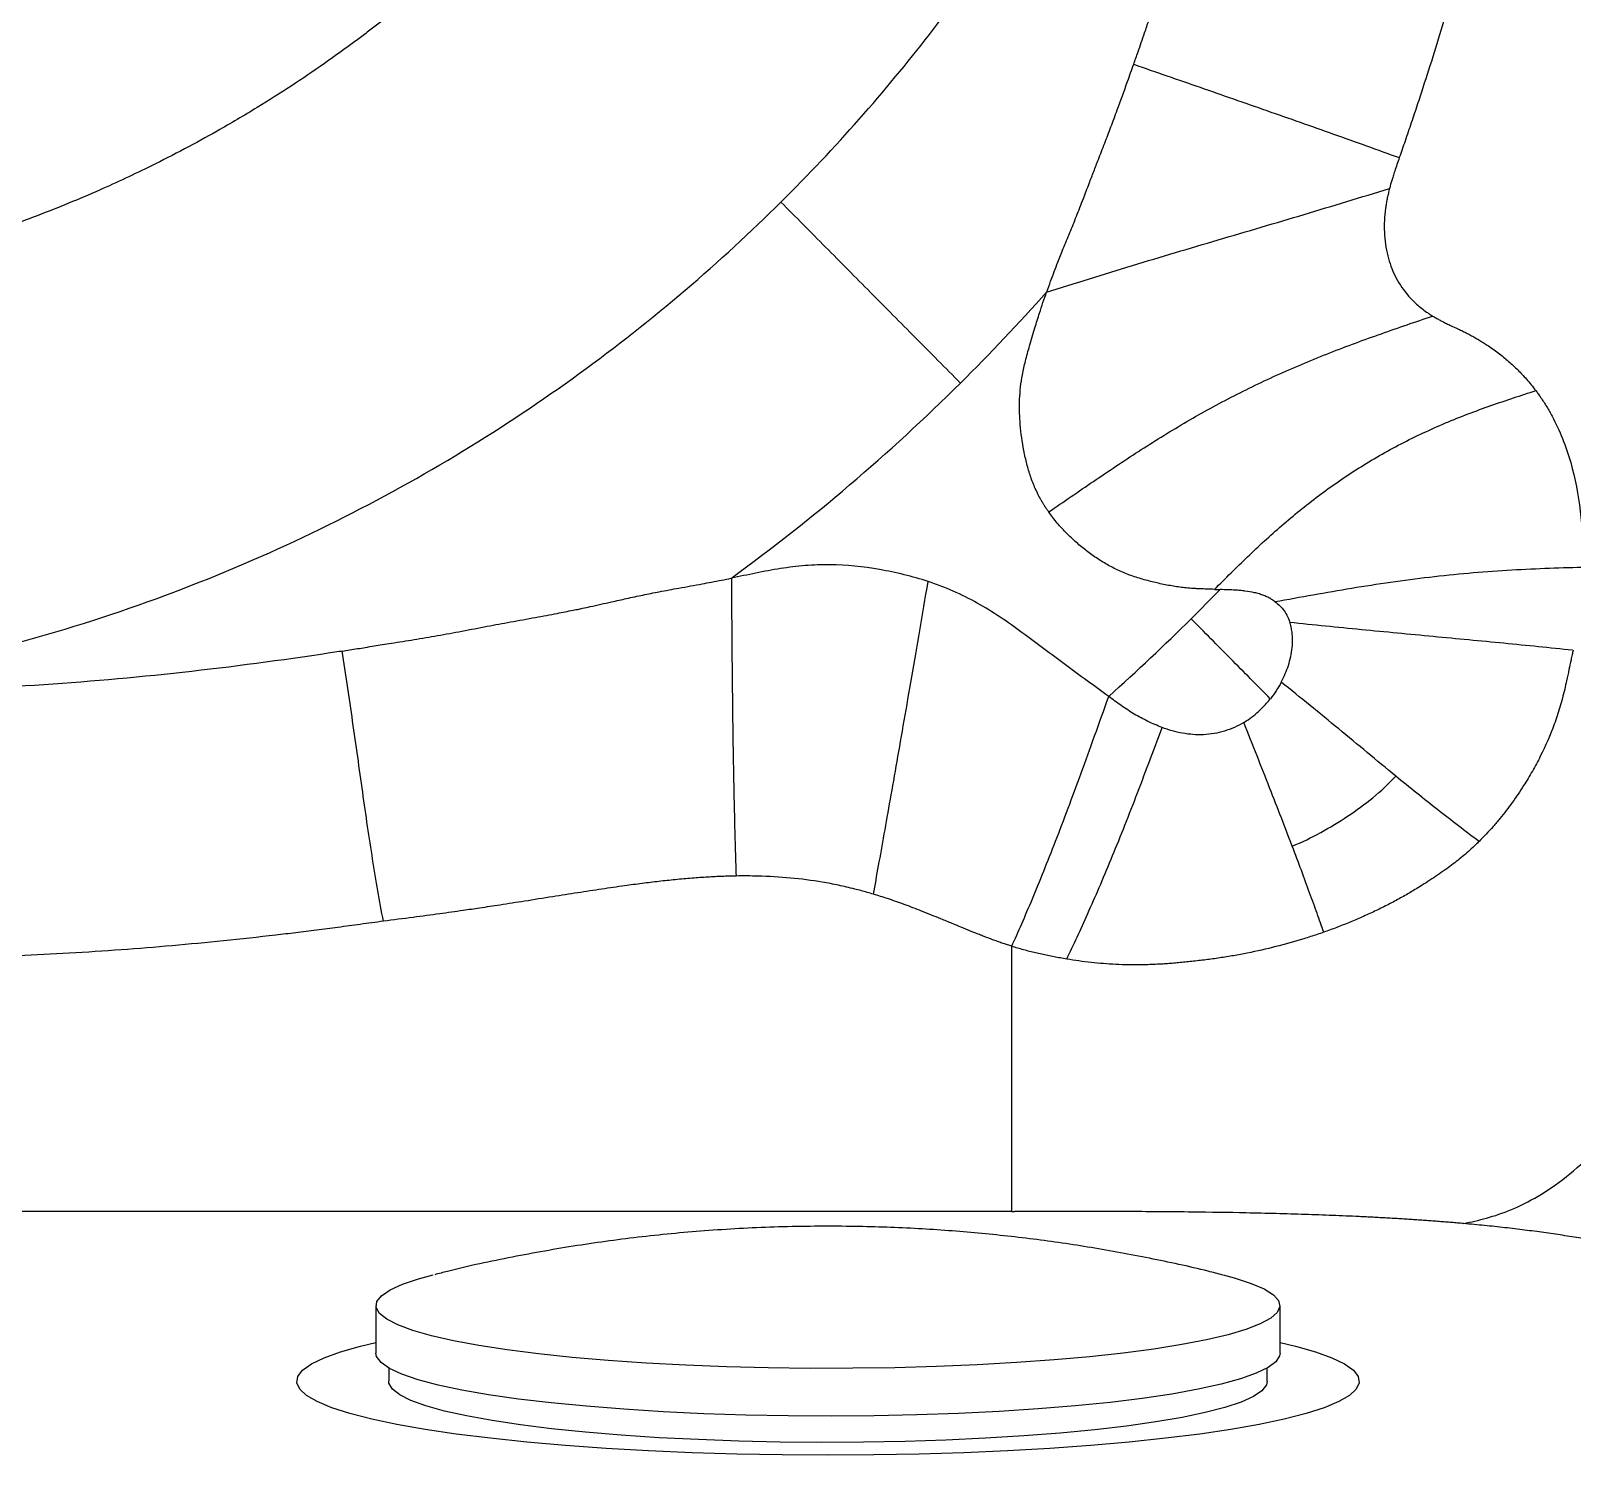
# Model space of a CAD drawing. Extents: x -54 to 18, y -18 to 89.
# Drawn here: x -26.06 to -20.62, y 7.05 to 12.07 of the extents above; entities that cross this region are included whole.
import ezdxf

# ---------------------------------------------------------------- set-up
doc = ezdxf.new("R2010")
doc.units = 0
doc.header["$MEASUREMENT"] = 0
doc.layers.add('GEOMETRY', color=2, linetype='Continuous', lineweight=25)

# ---------------------------------------------------------------- blocks, each defined once
blk = doc.blocks.new('2026 MINI-ASPIRE')
at = {"layer": 'GEOMETRY'}
for p, q in [((-4.7224, -42.8452), (-13.6433, -42.8453)), ((-4.7224, -42.8452), (-4.7129, -42.8452)), ((-6.9658, -43.1775), (-6.9658, -43.3458)), ((-3.7758, -43.3458), (-3.7758, -43.1775)), ((-6.9634, -43.358), (-6.9658, -43.3458)), ((-6.9208, -43.3982), (-6.9208, -43.4448)), ((-3.8208, -43.4448), (-3.8208, -43.3982))]:
    blk.add_line(p, q, dxfattribs=at)
at = {"layer": 'GEOMETRY', "flags": 128}
for points in [[(-5.2832, -43.3991), (-5.4327, -43.3993), (-5.5817, -43.3975), (-5.7288, -43.3938), (-5.8728, -43.3882), (-6.0124, -43.3807), (-6.1463, -43.3715), (-6.2734, -43.3605), (-6.3926, -43.3479), (-6.5028, -43.3339), (-6.603, -43.3184), (-6.6925, -43.3017), (-6.7703, -43.284), (-6.8358, -43.2653), (-6.8884, -43.2458), (-6.9277, -43.2257), (-6.9533, -43.2052), (-6.965, -43.1845), (-6.9627, -43.1637), (-6.9464, -43.143), (-6.9163, -43.1226), (-6.8726, -43.1027), (-6.8157, -43.0834), (-6.7643, -43.0695)], [(-3.9761, -43.0698), (-3.9371, -43.0802), (-3.8779, -43.0993), (-3.8319, -43.1191), (-3.7994, -43.1394), (-3.7807, -43.1601), (-3.776, -43.1809), (-3.7853, -43.2017), (-3.8086, -43.2222), (-3.8455, -43.2424), (-3.8959, -43.262), (-3.9592, -43.2808), (-4.035, -43.2988), (-4.1224, -43.3156), (-4.2209, -43.3313), (-4.3295, -43.3456), (-4.4472, -43.3584), (-4.573, -43.3697), (-4.7058, -43.3792), (-4.8445, -43.387), (-4.9878, -43.393), (-5.1345, -43.397), (-5.2832, -43.3991)], [(-5.3708, -43.7058), (-5.532, -43.7048), (-5.692, -43.7019), (-5.8496, -43.6971), (-6.0037, -43.6905), (-6.1531, -43.682), (-6.2967, -43.6718), (-6.4334, -43.6598), (-6.5623, -43.6463), (-6.6823, -43.6313), (-6.7926, -43.615), (-6.8925, -43.5973), (-6.981, -43.5785), (-7.0576, -43.5588), (-7.1218, -43.5382), (-7.1729, -43.5169), (-7.2108, -43.4951), (-7.235, -43.4729), (-7.2454, -43.4505), (-7.2419, -43.428), (-7.2246, -43.4057), (-7.1935, -43.3837), (-7.149, -43.3621), (-7.0913, -43.3411), (-7.0208, -43.3209), (-6.9658, -43.3077)], [(-3.7758, -43.3458), (-3.7771, -43.3547), (-3.7904, -43.3758), (-3.8181, -43.3966), (-3.8598, -43.4169), (-3.9151, -43.4365), (-3.9837, -43.4554), (-4.0648, -43.4732), (-4.1578, -43.4899), (-4.2617, -43.5053), (-4.3757, -43.5193), (-4.4987, -43.5317), (-4.6296, -43.5424), (-4.7672, -43.5513), (-4.9102, -43.5583), (-5.0575, -43.5635), (-5.2075, -43.5666), (-5.3591, -43.5678), (-5.5108, -43.5669), (-5.6612, -43.5641), (-5.8089, -43.5593), (-5.9527, -43.5525), (-6.0913, -43.5439), (-6.2233, -43.5334), (-6.3475, -43.5213), (-6.463, -43.5076), (-6.5685, -43.4924), (-6.6632, -43.4759), (-6.7462, -43.4582), (-6.8168, -43.4395), (-6.8742, -43.42), (-6.9181, -43.3997), (-6.9479, -43.379), (-6.9634, -43.358)], [(-3.7758, -43.3077), (-3.7208, -43.3209), (-3.6504, -43.3411), (-3.5926, -43.3621), (-3.5481, -43.3837), (-3.5171, -43.4057), (-3.4997, -43.428), (-3.4963, -43.4505), (-3.5067, -43.4729), (-3.5309, -43.4951), (-3.5687, -43.5169), (-3.6199, -43.5382), (-3.684, -43.5588), (-3.7606, -43.5785), (-3.8492, -43.5973), (-3.949, -43.615), (-4.0593, -43.6313), (-4.1794, -43.6463), (-4.3083, -43.6598), (-4.445, -43.6718), (-4.5886, -43.682), (-4.738, -43.6905), (-4.892, -43.6971), (-5.0496, -43.7019), (-5.2096, -43.7048), (-5.3708, -43.7058)], [(-3.8208, -43.4448), (-3.8238, -43.4581), (-3.8398, -43.4785), (-3.8698, -43.4986), (-3.9133, -43.5182), (-3.97, -43.5372), (-4.0394, -43.5553), (-4.1209, -43.5724), (-4.2137, -43.5884), (-4.317, -43.603), (-4.4298, -43.6163), (-4.5511, -43.6279), (-4.6799, -43.6379), (-4.8149, -43.6462), (-4.955, -43.6527), (-5.0988, -43.6572), (-5.2451, -43.6599), (-5.3925, -43.6605), (-5.5397, -43.6593), (-5.6854, -43.6561), (-5.8283, -43.651), (-5.967, -43.644), (-6.1003, -43.6352), (-6.227, -43.6247), (-6.3459, -43.6125), (-6.456, -43.5989), (-6.5563, -43.5838), (-6.6459, -43.5675), (-6.7239, -43.5501), (-6.7896, -43.5317), (-6.8425, -43.5125), (-6.8821, -43.4928), (-6.908, -43.4726), (-6.9199, -43.4521), (-6.9208, -43.4448)]]:
    blk.add_lwpolyline(points, dxfattribs=at)
at = {"layer": 'GEOMETRY'}
for points, knots in [([(-5.5369, -39.283), (-5.3427, -39.0904), (-5.1686, -38.8918), (-4.8576, -38.4911), (-4.7206, -38.289), (-4.4799, -37.8875), (-4.376, -37.6881), (-4.1965, -37.2967), (-4.1209, -37.1045), (-3.9934, -36.7303), (-3.9414, -36.5482), (-3.8569, -36.1956), (-3.8242, -36.0251), (-3.7745, -35.6964), (-3.7574, -35.5381), (-3.7356, -35.234), (-3.7308, -35.088), (-3.7308, -34.948)], [0, 0, 0, 0, 0.125, 0.125, 0.25, 0.25, 0.375, 0.375, 0.5, 0.5, 0.625, 0.625, 0.75, 0.75, 0.875, 0.875, 1, 1, 1, 1]), ([(-4.2921, -38.7964), (-4.287, -38.782), (-4.274, -38.7452), (-4.2561, -38.6933), (-4.2318, -38.6208), (-4.2037, -38.5355), (-4.1695, -38.428), (-4.1362, -38.3191), (-4.104, -38.209), (-4.0732, -38.0997), (-4.0435, -37.9902), (-4.0247, -37.917), (-4.0153, -37.8804)], [0, 0, 0, 0, 0.047805, 0.122254, 0.172108, 0.287561, 0.403777, 0.525679, 0.644513, 0.763168, 0.881658, 1, 1, 1, 1]), ([(-3.0552, -38.1287), (-3.0599, -38.1472), (-3.0694, -38.1846), (-3.0842, -38.2413), (-3.0997, -38.2992), (-3.1157, -38.3584), (-3.136, -38.4319), (-3.162, -38.5229), (-3.1952, -38.6351), (-3.2318, -38.7552), (-3.2647, -38.8583), (-3.2918, -38.9408), (-3.3128, -39.0036), (-3.3338, -39.0657), (-3.348, -39.1066), (-3.3548, -39.1261)], [0, 0, 0, 0, 0.054947, 0.111202, 0.168767, 0.227645, 0.287836, 0.388415, 0.499942, 0.624995, 0.749988, 0.811325, 0.875223, 0.940571, 1, 1, 1, 1]), ([(-6.5056, -38.2535), (-6.5162, -38.264), (-6.5373, -38.2852), (-6.5695, -38.3167), (-6.6021, -38.348), (-6.6352, -38.3792), (-6.6687, -38.4102), (-6.7027, -38.441), (-6.7372, -38.4716), (-6.7722, -38.5021), (-6.8077, -38.5323), (-6.8436, -38.5624), (-6.88, -38.5922), (-6.9168, -38.6218), (-6.9542, -38.6512), (-6.992, -38.6803), (-7.0303, -38.7092), (-7.0691, -38.7378), (-7.1083, -38.7661), (-7.2117, -38.8392), (-7.3501, -38.9298), (-7.554, -39.0499), (-7.7393, -39.1478), (-7.9513, -39.2469), (-8.1612, -39.3333), (-8.3715, -39.4077), (-8.6058, -39.4785), (-8.8495, -39.5382), (-9.1142, -39.5866), (-9.3527, -39.6171), (-9.5588, -39.6333), (-9.7163, -39.6393), (-9.8138, -39.6405), (-9.8586, -39.6403), (-9.8709, -39.6402)], [0, 0, 0, 0, 0.011976, 0.024014, 0.036114, 0.048275, 0.060498, 0.072783, 0.085128, 0.097536, 0.110004, 0.122533, 0.135123, 0.147773, 0.160484, 0.173254, 0.186085, 0.198975, 0.211925, 0.224934, 0.300646, 0.344601, 0.41485, 0.468775, 0.532381, 0.596954, 0.647718, 0.728786, 0.798175, 0.863611, 0.921762, 0.964011, 0.990125, 1, 1, 1, 1]), ([(-4.5983, -39.5993), (-4.5939, -39.5871), (-4.5854, -39.5632), (-4.5725, -39.5284), (-4.5578, -39.4899), (-4.5393, -39.4439), (-4.517, -39.3902), (-4.4933, -39.3314), (-4.471, -39.2738), (-4.4507, -39.2209), (-4.4332, -39.1749), (-4.4148, -39.1276), (-4.3981, -39.0849), (-4.3833, -39.0465), (-4.3723, -39.0175), (-4.3613, -38.988), (-4.3417, -38.9345), (-4.3185, -38.8705), (-4.2993, -38.8166), (-4.2921, -38.7964)], [0, 0, 0, 0, 0.045404, 0.08863, 0.129702, 0.18935, 0.261611, 0.332634, 0.41072, 0.477104, 0.530432, 0.582724, 0.654179, 0.690337, 0.726444, 0.762404, 0.800309, 0.925201, 1, 1, 1, 1]), ([(-4.2921, -38.7964), (-4.253, -38.81), (-4.214, -38.8236), (-4.136, -38.8508), (-4.0969, -38.8643), (-4.0186, -38.8915), (-3.9794, -38.9052), (-3.9009, -38.9325), (-3.8616, -38.9462), (-3.7439, -38.9874), (-3.6655, -39.015), (-3.5096, -39.0704), (-3.4322, -39.0982), (-3.3548, -39.1261)], [0, 0, 0, 0, 0.125, 0.125, 0.25, 0.25, 0.375, 0.375, 0.5, 0.5, 0.75, 0.75, 1, 1, 1, 1]), ([(-3.3548, -39.1261), (-3.3576, -39.1342), (-3.3631, -39.1502), (-3.3705, -39.1722), (-3.3767, -39.1911), (-3.3828, -39.2107), (-3.3868, -39.225), (-3.3892, -39.2342), (-3.3894, -39.2349)], [0, 0, 0, 0, 0.225885, 0.443926, 0.609184, 0.748835, 0.982921, 1, 1, 1, 1]), ([(-4.5995, -39.6007), (-4.499, -39.5691), (-4.398, -39.5376), (-4.1958, -39.4761), (-4.0946, -39.446), (-3.8924, -39.3864), (-3.7914, -39.3567), (-3.5899, -39.2964), (-3.4894, -39.2657), (-3.3894, -39.2349)], [0, 0, 0, 0, 0.25, 0.25, 0.5, 0.5, 0.75, 0.75, 1, 1, 1, 1]), ([(-3.3894, -39.2349), (-3.3908, -39.2405), (-3.3936, -39.2516), (-3.3972, -39.2682), (-3.4003, -39.2845), (-3.4029, -39.3004), (-3.4061, -39.325), (-3.4085, -39.358), (-3.4078, -39.4002), (-3.403, -39.4418), (-3.3941, -39.4813), (-3.3817, -39.5179), (-3.3605, -39.5637), (-3.3313, -39.6066), (-3.2987, -39.6398), (-3.2769, -39.6581), (-3.2614, -39.6695), (-3.2481, -39.6785), (-3.2409, -39.6829), (-3.2373, -39.6852)], [0, 0, 0, 0, 0.033924, 0.066982, 0.099197, 0.130594, 0.161199, 0.243776, 0.324024, 0.406863, 0.487908, 0.560485, 0.632343, 0.782411, 0.861819, 0.905053, 0.949951, 0.974644, 1, 1, 1, 1]), ([(-9.1865, -41.0187), (-8.9986, -40.9985), (-8.813, -40.9699), (-8.4487, -40.8965), (-8.2699, -40.8518), (-7.921, -40.748), (-7.7509, -40.6889), (-7.4207, -40.558), (-7.2607, -40.4862), (-6.9518, -40.3318), (-6.8029, -40.2492), (-6.517, -40.075), (-6.38, -39.9835), (-5.9872, -39.6984), (-5.75, -39.4943), (-5.5369, -39.283)], [0, 0, 0, 0, 0.125, 0.125, 0.25, 0.25, 0.375, 0.375, 0.5, 0.5, 0.625, 0.625, 0.75, 0.75, 1, 1, 1, 1]), ([(-4.9033, -39.9217), (-4.9299, -39.895), (-4.9563, -39.8683), (-5.0092, -39.8149), (-5.0357, -39.7883), (-5.0886, -39.7349), (-5.1151, -39.7083), (-5.168, -39.6549), (-5.1944, -39.6282), (-5.2473, -39.5749), (-5.2737, -39.5483), (-5.3265, -39.4951), (-5.3528, -39.4686), (-5.4054, -39.4155), (-5.4317, -39.389), (-5.4843, -39.336), (-5.5106, -39.3095), (-5.5369, -39.283)], [0, 0, 0, 0, 0.125, 0.125, 0.25, 0.25, 0.375, 0.375, 0.5, 0.5, 0.625, 0.625, 0.75, 0.75, 0.875, 0.875, 1, 1, 1, 1]), ([(-4.5921, -40.3768), (-4.5944, -40.3735), (-4.599, -40.3669), (-4.6056, -40.3568), (-4.6118, -40.3467), (-4.6178, -40.3365), (-4.6255, -40.3227), (-4.6344, -40.3051), (-4.6471, -40.2768), (-4.6602, -40.2406), (-4.6726, -40.1953), (-4.6851, -40.1344), (-4.6944, -40.0619), (-4.6963, -39.9761), (-4.6881, -39.9045), (-4.674, -39.8421), (-4.6586, -39.7869), (-4.6418, -39.7306), (-4.6261, -39.6794), (-4.6124, -39.6375), (-4.6038, -39.6129), (-4.5995, -39.6007)], [0, 0, 0, 0, 0.014973, 0.029799, 0.044487, 0.059044, 0.07348, 0.102855, 0.132121, 0.188633, 0.245404, 0.306149, 0.418851, 0.516098, 0.623986, 0.685429, 0.753325, 0.83644, 0.903388, 0.952017, 1, 1, 1, 1]), ([(-4.5921, -40.3768), (-4.5393, -40.3408), (-4.4868, -40.3045), (-4.3815, -40.2329), (-4.3288, -40.1975), (-4.2225, -40.1289), (-4.1689, -40.0956), (-4.0601, -40.0317), (-4.0049, -40.0011), (-3.8925, -39.943), (-3.8353, -39.9154), (-3.7188, -39.8631), (-3.6596, -39.8384), (-3.5397, -39.7913), (-3.479, -39.769), (-3.3576, -39.7261), (-3.2969, -39.7055), (-3.2373, -39.6852)], [0, 0, 0, 0, 0.125, 0.125, 0.25, 0.25, 0.375, 0.375, 0.5, 0.5, 0.625, 0.625, 0.75, 0.75, 0.875, 0.875, 1, 1, 1, 1]), ([(-3.2373, -39.6852), (-3.2335, -39.6874), (-3.2259, -39.692), (-3.214, -39.6985), (-3.2015, -39.7051), (-3.1875, -39.7121), (-3.1704, -39.7201), (-3.1577, -39.726), (-3.1505, -39.7293)], [0, 0, 0, 0, 0.133972, 0.27152, 0.417194, 0.570988, 0.753089, 1, 1, 1, 1]), ([(-3.1505, -39.7293), (-3.1452, -39.7318), (-3.1346, -39.7367), (-3.1191, -39.7444), (-3.1037, -39.7525), (-3.0887, -39.7608), (-3.074, -39.7694), (-3.0595, -39.7782), (-3.0366, -39.7929), (-3.0061, -39.8146), (-2.9699, -39.8441), (-2.9365, -39.8751), (-2.9102, -39.9031), (-2.8893, -39.9277), (-2.8786, -39.9416), (-2.8733, -39.9485)], [0, 0, 0, 0, 0.04906, 0.097777, 0.146173, 0.194273, 0.2421, 0.289677, 0.337029, 0.470848, 0.604055, 0.729521, 0.853277, 0.926553, 1, 1, 1, 1]), ([(-4.007, -40.6501), (-3.9678, -40.6109), (-3.9294, -40.5726), (-3.851, -40.4974), (-3.811, -40.4605), (-3.7278, -40.3885), (-3.6847, -40.3533), (-3.5945, -40.2857), (-3.5476, -40.2532), (-3.4504, -40.1919), (-3.4001, -40.163), (-3.2973, -40.1096), (-3.2447, -40.0851), (-3.1385, -40.0402), (-3.0849, -40.02), (-2.9783, -39.9825), (-2.9252, -39.9653), (-2.873, -39.9484)], [0, 0, 0, 0, 0.125, 0.125, 0.25, 0.25, 0.375, 0.375, 0.5, 0.5, 0.625, 0.625, 0.75, 0.75, 0.875, 0.875, 1, 1, 1, 1]), ([(-2.8733, -39.9485), (-2.8704, -39.9525), (-2.8645, -39.9603), (-2.8514, -39.9789), (-2.8346, -40.0049), (-2.8075, -40.0523), (-2.7773, -40.1176), (-2.7399, -40.2285), (-2.7177, -40.3442), (-2.7086, -40.4604), (-2.7082, -40.5227), (-2.7093, -40.5598), (-2.7096, -40.5674), (-2.7097, -40.5712)], [0, 0, 0, 0, 0.022501, 0.04506, 0.105114, 0.164964, 0.296471, 0.434466, 0.699575, 0.830783, 0.965499, 0.982613, 1, 1, 1, 1]), ([(-4.007, -40.65), (-4.0161, -40.6497), (-4.0291, -40.6492), (-4.0461, -40.6486), (-4.0578, -40.6481), (-4.0699, -40.6476), (-4.0861, -40.6465), (-4.1061, -40.6449), (-4.1371, -40.6415), (-4.1754, -40.6349), (-4.2211, -40.625), (-4.2593, -40.6149), (-4.2894, -40.6055), (-4.3121, -40.5973), (-4.334, -40.5883), (-4.3622, -40.5753), (-4.3963, -40.557), (-4.435, -40.5318), (-4.4722, -40.5037), (-4.5025, -40.4775), (-4.5265, -40.4544), (-4.5448, -40.4354), (-4.5618, -40.4162), (-4.5776, -40.3968), (-4.5873, -40.3834), (-4.5921, -40.3768)], [0, 0, 0, 0, 0.040705, 0.058411, 0.076122, 0.093055, 0.112519, 0.148789, 0.182717, 0.251812, 0.322678, 0.39133, 0.428462, 0.463506, 0.498884, 0.534199, 0.602008, 0.671104, 0.739907, 0.80943, 0.849449, 0.888448, 0.926494, 0.963653, 1, 1, 1, 1]), ([(-5.0177, -40.6222), (-5.0457, -40.6131), (-5.0739, -40.6052), (-5.1309, -40.5911), (-5.1597, -40.5851), (-5.2466, -40.5699), (-5.3052, -40.564), (-5.393, -40.563), (-5.4223, -40.5639), (-5.4807, -40.5684), (-5.5097, -40.572), (-5.5677, -40.5811), (-5.5965, -40.5866), (-5.6541, -40.5984), (-5.6829, -40.6046), (-5.7117, -40.6101)], [0, 0, 0, 0, 0.125, 0.125, 0.25, 0.25, 0.5, 0.5, 0.625, 0.625, 0.75, 0.75, 0.875, 0.875, 1, 1, 1, 1]), ([(-3.7936, -40.6932), (-3.7484, -40.6851), (-3.7035, -40.6769), (-3.6133, -40.6609), (-3.5681, -40.653), (-3.4318, -40.6305), (-3.34, -40.617), (-3.2023, -40.6009), (-3.1565, -40.5962), (-3.0654, -40.5881), (-3.0201, -40.5848), (-2.9302, -40.5793), (-2.8857, -40.5772), (-2.7973, -40.5738), (-2.7535, -40.5725), (-2.7097, -40.5712)], [0, 0, 0, 0, 0.125, 0.125, 0.25, 0.25, 0.5, 0.5, 0.625, 0.625, 0.75, 0.75, 0.875, 0.875, 1, 1, 1, 1]), ([(-7.0854, -40.8679), (-7.0763, -40.8665), (-7.0582, -40.8636), (-7.0309, -40.8592), (-7.0021, -40.8544), (-6.9733, -40.8496), (-6.9424, -40.8447), (-6.8957, -40.8374), (-6.8303, -40.8272), (-6.7476, -40.8132), (-6.6615, -40.7971), (-6.5758, -40.7806), (-6.4891, -40.7644), (-6.4067, -40.7497), (-6.3329, -40.7359), (-6.2821, -40.7259), (-6.2525, -40.7199), (-6.2324, -40.7156), (-6.1939, -40.7073), (-6.142, -40.6957), (-6.0803, -40.6818), (-6.0243, -40.6697), (-5.9627, -40.6573), (-5.9064, -40.647), (-5.8556, -40.6379), (-5.8172, -40.6309), (-5.7809, -40.624), (-5.7469, -40.6175), (-5.7237, -40.6128), (-5.7123, -40.6105)], [0, 0, 0, 0, 0.019714, 0.039446, 0.059341, 0.082387, 0.102079, 0.126334, 0.18384, 0.244013, 0.30641, 0.371665, 0.431213, 0.495679, 0.551316, 0.592428, 0.60682, 0.616191, 0.636567, 0.691414, 0.730339, 0.772427, 0.814402, 0.865407, 0.895454, 0.925372, 0.949252, 0.974881, 1, 1, 1, 1]), ([(-5.7117, -40.6101), (-5.7111, -40.7166), (-5.7103, -40.8187), (-5.7085, -41.0147), (-5.7074, -41.1083), (-5.7048, -41.2853), (-5.7032, -41.3685), (-5.7003, -41.4847), (-5.6993, -41.522), (-5.6973, -41.5938), (-5.6962, -41.6283), (-5.6951, -41.6617)], [0, 0, 0, 0, 0.25, 0.25, 0.5, 0.5, 0.75, 0.75, 0.875, 0.875, 1, 1, 1, 1]), ([(-5.2104, -41.7258), (-5.2045, -41.6937), (-5.1984, -41.6601), (-5.1858, -41.5894), (-5.1792, -41.5523), (-5.1584, -41.4353), (-5.1432, -41.3498), (-5.1107, -41.1644), (-5.0934, -41.0647), (-5.0569, -40.8527), (-5.0379, -40.7405), (-5.0177, -40.6222)], [0, 0, 0, 0, 0.125, 0.125, 0.25, 0.25, 0.5, 0.5, 0.75, 0.75, 1, 1, 1, 1]), ([(-4.3804, -41.0278), (-4.4056, -41.0091), (-4.4311, -40.9908), (-4.4821, -40.9539), (-4.5076, -40.9354), (-4.5583, -40.8978), (-4.5835, -40.8787), (-4.6341, -40.8406), (-4.6595, -40.8215), (-4.7363, -40.7653), (-4.7887, -40.7294), (-4.8716, -40.683), (-4.8999, -40.6688), (-4.9579, -40.6433), (-4.9876, -40.6321), (-5.0177, -40.6222)], [0, 0, 0, 0, 0.125, 0.125, 0.25, 0.25, 0.375, 0.375, 0.5, 0.5, 0.75, 0.75, 0.875, 0.875, 1, 1, 1, 1]), ([(-3.7936, -40.6932), (-3.7955, -40.6918), (-3.7995, -40.689), (-3.8056, -40.6851), (-3.812, -40.6814), (-3.8187, -40.6779), (-3.8256, -40.6747), (-3.8355, -40.6705), (-3.8488, -40.6659), (-3.8709, -40.66), (-3.8938, -40.6562), (-3.9169, -40.6537), (-3.9365, -40.6524), (-3.96, -40.6515), (-3.9776, -40.651), (-3.9873, -40.6507)], [0, 0, 0, 0, 0.0357864, 0.0720032, 0.1087218, 0.1460102, 0.1839331, 0.2225514, 0.3062549, 0.3926891, 0.563691, 0.6501755, 0.7384231, 0.8554944, 1, 1, 1, 1]), ([(-3.7936, -40.6932), (-3.7813, -40.7023), (-3.7703, -40.7133), (-3.7525, -40.7384), (-3.7458, -40.7524), (-3.741, -40.767)], [0, 0, 0, 0, 0.5, 0.5, 1, 1, 1, 1]), ([(-3.81, -41.0362), (-3.8567, -40.989), (-3.9033, -40.9419), (-3.9964, -40.8478), (-4.0429, -40.8008), (-4.0896, -40.7537)], [0, 0, 0, 0, 0.5, 0.5, 1, 1, 1, 1]), ([(-3.7713, -40.9774), (-3.7709, -40.9766), (-3.761, -40.9577), (-3.7444, -40.9182), (-3.7328, -40.8661), (-3.7312, -40.8277), (-3.7327, -40.8049), (-3.735, -40.79), (-3.7377, -40.7778), (-3.7397, -40.7713), (-3.7407, -40.7681)], [0, 0, 0, 0, 0.011292, 0.295766, 0.589421, 0.743792, 0.826674, 0.905844, 0.953317, 1, 1, 1, 1]), ([(-2.7437, -40.8648), (-2.7837, -40.8606), (-2.8238, -40.8565), (-2.9045, -40.8483), (-2.9451, -40.8443), (-3.027, -40.8363), (-3.0683, -40.8324), (-3.1514, -40.8245), (-3.1932, -40.8205), (-3.3193, -40.8086), (-3.404, -40.8006), (-3.5309, -40.7882), (-3.5731, -40.784), (-3.6572, -40.7755), (-3.6992, -40.7712), (-3.741, -40.767)], [0, 0, 0, 0, 0.125, 0.125, 0.25, 0.25, 0.375, 0.375, 0.5, 0.5, 0.75, 0.75, 0.875, 0.875, 1, 1, 1, 1]), ([(-7.0954, -40.8695), (-7.2684, -40.8961), (-7.4417, -40.9197), (-7.7893, -40.9591), (-7.9635, -40.9749), (-8.3124, -40.9984), (-8.4871, -41.0063), (-8.8367, -41.0159), (-9.0116, -41.0178), (-9.1865, -41.0187)], [0, 0, 0, 0, 0.25, 0.25, 0.5, 0.5, 0.75, 0.75, 1, 1, 1, 1]), ([(-6.9397, -41.8211), (-6.9463, -41.7856), (-6.9527, -41.75), (-6.9654, -41.6774), (-6.9715, -41.6405), (-6.9836, -41.5647), (-6.9895, -41.5259), (-7.0012, -41.4467), (-7.007, -41.4063), (-7.0243, -41.2833), (-7.036, -41.1992), (-7.0542, -41.0738), (-7.0604, -41.0321), (-7.0729, -40.9495), (-7.0792, -40.9086), (-7.0854, -40.8679)], [0, 0, 0, 0, 0.125, 0.125, 0.25, 0.25, 0.375, 0.375, 0.5, 0.5, 0.75, 0.75, 0.875, 0.875, 1, 1, 1, 1]), ([(-3.128, -42.8883), (-3.102, -42.8826), (-3.075, -42.8767), (-3.0188, -42.8611), (-2.9896, -42.8514), (-2.9289, -42.8262), (-2.8974, -42.8106), (-2.8326, -42.7722), (-2.7993, -42.7494), (-2.7314, -42.6959), (-2.697, -42.6653), (-2.6277, -42.5964), (-2.5929, -42.5581), (-2.5242, -42.4744), (-2.4902, -42.429), (-2.424, -42.3323), (-2.3918, -42.2809), (-2.3302, -42.1736), (-2.3009, -42.1177), (-2.246, -42.0027), (-2.2204, -41.9437), (-2.1737, -41.8242), (-2.1527, -41.7638), (-2.1154, -41.643), (-2.0993, -41.5828), (-2.072, -41.4638), (-2.0609, -41.4051), (-2.0433, -41.2904), (-2.0368, -41.2344), (-2.0276, -41.126), (-2.0248, -41.0735), (-2.0217, -40.9722), (-2.0212, -40.9234), (-2.0208, -40.8762)], [0, 0, 0, 0, 0.0625, 0.0625, 0.125, 0.125, 0.1875, 0.1875, 0.25, 0.25, 0.3125, 0.3125, 0.375, 0.375, 0.4375, 0.4375, 0.5, 0.5, 0.5625, 0.5625, 0.625, 0.625, 0.6875, 0.6875, 0.75, 0.75, 0.8125, 0.8125, 0.875, 0.875, 0.9375, 0.9375, 1, 1, 1, 1]), ([(-2.7417, -40.865), (-2.7429, -40.8701), (-2.7453, -40.8812), (-2.7502, -40.9039), (-2.7565, -40.9346), (-2.7638, -40.9693), (-2.7738, -41.0137), (-2.7874, -41.0651), (-2.8138, -41.145), (-2.8468, -41.2204), (-2.885, -41.2917), (-2.9178, -41.3463), (-2.9557, -41.4022), (-2.9923, -41.4498), (-3.0235, -41.4866), (-3.0481, -41.5138), (-3.0652, -41.531), (-3.0736, -41.5396)], [0, 0, 0, 0, 0.020582, 0.044695, 0.090949, 0.143702, 0.183761, 0.269429, 0.351828, 0.513348, 0.590686, 0.668835, 0.762853, 0.855605, 0.904588, 0.952725, 1, 1, 1, 1]), ([(-3.3677, -41.3088), (-3.401, -41.2814), (-3.4345, -41.2537), (-3.5014, -41.1981), (-3.535, -41.1703), (-3.6022, -41.1148), (-3.6359, -41.0872), (-3.7035, -41.0321), (-3.7374, -41.0047), (-3.7713, -40.9774)], [0, 0, 0, 0, 0.25, 0.25, 0.5, 0.5, 0.75, 0.75, 1, 1, 1, 1]), ([(-4.7224, -41.9098), (-4.711, -41.8844), (-4.6993, -41.8579), (-4.675, -41.8022), (-4.6625, -41.7729), (-4.6238, -41.6803), (-4.5964, -41.6123), (-4.5389, -41.4641), (-4.5088, -41.3839), (-4.4464, -41.2133), (-4.4141, -41.1229), (-4.3804, -41.0278)], [0, 0, 0, 0, 0.125, 0.125, 0.25, 0.25, 0.5, 0.5, 0.75, 0.75, 1, 1, 1, 1]), ([(-4.1918, -41.1374), (-4.209, -41.1309), (-4.2257, -41.1237), (-4.2584, -41.1079), (-4.2744, -41.0993), (-4.3057, -41.0807), (-4.321, -41.0707), (-4.351, -41.0497), (-4.3657, -41.0387), (-4.3804, -41.0278)], [0, 0, 0, 0, 0.25, 0.25, 0.5, 0.5, 0.75, 0.75, 1, 1, 1, 1]), ([(-3.9036, -41.1196), (-3.9029, -41.1192), (-3.8933, -41.1134), (-3.8755, -41.1012), (-3.8543, -41.0837), (-3.837, -41.067), (-3.823, -41.0521), (-3.8143, -41.0415), (-3.81, -41.0362)], [0, 0, 0, 0, 0.021211, 0.26523, 0.513408, 0.674337, 0.836386, 1, 1, 1, 1]), ([(-4.5286, -41.9546), (-4.5048, -41.905), (-4.48, -41.8518), (-4.4277, -41.735), (-4.4003, -41.6714), (-4.3577, -41.5684), (-4.3432, -41.5328), (-4.314, -41.4593), (-4.2992, -41.4214), (-4.2692, -41.3436), (-4.2541, -41.3036), (-4.2233, -41.2219), (-4.2078, -41.1801), (-4.1918, -41.1374)], [0, 0, 0, 0, 0.25, 0.25, 0.5, 0.5, 0.625, 0.625, 0.75, 0.75, 0.875, 0.875, 1, 1, 1, 1]), ([(-3.9036, -41.1197), (-3.9251, -41.1325), (-3.9481, -41.1428), (-3.9959, -41.1573), (-4.0206, -41.1615), (-4.0704, -41.164), (-4.0955, -41.1621), (-4.1445, -41.1532), (-4.1686, -41.1461), (-4.1918, -41.1374)], [0, 0, 0, 0, 0.25, 0.25, 0.5, 0.5, 0.75, 0.75, 1, 1, 1, 1]), ([(-3.7328, -41.5557), (-3.7449, -41.5238), (-3.7577, -41.4907), (-3.7842, -41.4222), (-3.7981, -41.3867), (-3.8268, -41.3138), (-3.8416, -41.2763), (-3.8721, -41.1993), (-3.8877, -41.16), (-3.9036, -41.1197)], [0, 0, 0, 0, 0.25, 0.25, 0.5, 0.5, 0.75, 0.75, 1, 1, 1, 1]), ([(-3.7328, -41.5557), (-3.6981, -41.5423), (-3.6646, -41.5259), (-3.5996, -41.4903), (-3.5681, -41.4711), (-3.5068, -41.4303), (-3.4769, -41.4087), (-3.4198, -41.3618), (-3.3924, -41.3366), (-3.3677, -41.3088)], [0, 0, 0, 0, 0.25, 0.25, 0.5, 0.5, 0.75, 0.75, 1, 1, 1, 1]), ([(-3.0736, -41.5396), (-3.0977, -41.5216), (-3.1219, -41.5033), (-3.1705, -41.4662), (-3.1949, -41.4472), (-3.2685, -41.3895), (-3.318, -41.3495), (-3.3677, -41.3088)], [0, 0, 0, 0, 0.25, 0.25, 0.5, 0.5, 1, 1, 1, 1]), ([(-3.0736, -41.5396), (-3.0776, -41.5434), (-3.0949, -41.5604), (-3.1266, -41.5889), (-3.163, -41.6182), (-3.1945, -41.641), (-3.22, -41.6586), (-3.2471, -41.6766), (-3.2653, -41.6882), (-3.2746, -41.6941)], [0, 0, 0, 0, 0.064916, 0.285972, 0.50402, 0.615805, 0.745342, 0.869904, 1, 1, 1, 1]), ([(-3.6215, -41.86), (-3.629, -41.8386), (-3.6368, -41.8164), (-3.6534, -41.7701), (-3.6621, -41.7459), (-3.6897, -41.6702), (-3.7102, -41.6151), (-3.7328, -41.5557)], [0, 0, 0, 0, 0.25, 0.25, 0.5, 0.5, 1, 1, 1, 1]), ([(-5.6951, -41.6617), (-5.7033, -41.6618), (-5.7197, -41.6621), (-5.7445, -41.663), (-5.7695, -41.6641), (-5.8049, -41.666), (-5.8516, -41.6694), (-5.9092, -41.6745), (-5.9679, -41.6807), (-6.0276, -41.6879), (-6.0947, -41.6971), (-6.1704, -41.7082), (-6.2548, -41.7211), (-6.3458, -41.7354), (-6.4371, -41.75), (-6.5232, -41.7633), (-6.5953, -41.7744), (-6.6664, -41.7848), (-6.7446, -41.7956), (-6.8384, -41.8082), (-6.9047, -41.8166), (-6.9397, -41.8211)], [0, 0, 0, 0, 0.019467, 0.03917, 0.059114, 0.0793, 0.123592, 0.170868, 0.217142, 0.264636, 0.314385, 0.378874, 0.447473, 0.51846, 0.599166, 0.668618, 0.72682, 0.773776, 0.840315, 0.915723, 1, 1, 1, 1]), ([(-5.2104, -41.7258), (-5.2178, -41.7236), (-5.2325, -41.7193), (-5.2546, -41.7132), (-5.2882, -41.7045), (-5.3335, -41.694), (-5.4085, -41.6797), (-5.5036, -41.6673), (-5.5925, -41.6622), (-5.6568, -41.6613), (-5.6823, -41.6615), (-5.6951, -41.6617)], [0, 0, 0, 0, 0.047571, 0.094533, 0.140897, 0.260435, 0.379044, 0.608258, 0.844711, 0.921607, 1, 1, 1, 1]), ([(-3.2748, -41.6943), (-3.2814, -41.6984), (-3.2946, -41.7066), (-3.3147, -41.7187), (-3.3351, -41.7305), (-3.3559, -41.7421), (-3.3769, -41.7535), (-3.3983, -41.7646), (-3.42, -41.7755), (-3.442, -41.7861), (-3.4643, -41.7965), (-3.4939, -41.8099), (-3.531, -41.8257), (-3.5759, -41.8435), (-3.6063, -41.8544), (-3.6215, -41.8599)], [0, 0, 0, 0, 0.060481, 0.121368, 0.182667, 0.244382, 0.30652, 0.369084, 0.432081, 0.495516, 0.559394, 0.623723, 0.748531, 0.873938, 1, 1, 1, 1]), ([(-4.7224, -41.9098), (-4.7272, -41.9082), (-4.7373, -41.905), (-4.7528, -41.8997), (-4.7693, -41.894), (-4.7918, -41.8858), (-4.8144, -41.8773), (-4.8338, -41.8697), (-4.8471, -41.8645), (-4.8657, -41.8568), (-4.8948, -41.8449), (-4.9323, -41.8294), (-4.9698, -41.8139), (-5.0058, -41.7991), (-5.0492, -41.7818), (-5.0914, -41.7656), (-5.1317, -41.7512), (-5.1594, -41.7418), (-5.1855, -41.7333), (-5.2021, -41.7283), (-5.2104, -41.7258)], [0, 0, 0, 0, 0.029363, 0.06076, 0.094194, 0.12967, 0.198816, 0.233253, 0.250285, 0.281047, 0.349445, 0.432227, 0.514998, 0.583585, 0.656396, 0.783755, 0.843297, 0.901017, 0.950866, 1, 1, 1, 1]), ([(-6.9397, -41.8211), (-6.9668, -41.8249), (-7.0202, -41.8323), (-7.0989, -41.8429), (-7.1749, -41.8527), (-7.2481, -41.8619), (-7.3572, -41.8749), (-7.5023, -41.8908), (-7.6841, -41.9081), (-7.8657, -41.9226), (-8.0464, -41.9344), (-8.2287, -41.9438), (-8.4026, -41.9506), (-8.5758, -41.9555), (-8.7452, -41.9587), (-8.9223, -41.961), (-9.0587, -41.962), (-9.1371, -41.9623), (-9.1552, -41.9623)], [0, 0, 0, 0, 0.037093, 0.072899, 0.107418, 0.140651, 0.1726, 0.256059, 0.337891, 0.419336, 0.501965, 0.582408, 0.665632, 0.736752, 0.81611, 0.894196, 0.975606, 1, 1, 1, 1]), ([(-3.6215, -41.8599), (-3.6293, -41.8626), (-3.6448, -41.868), (-3.6683, -41.8757), (-3.7166, -41.891), (-3.7906, -41.9118), (-3.8736, -41.9306), (-3.9398, -41.943), (-3.9887, -41.9509), (-4.0378, -41.9577), (-4.0707, -41.9612), (-4.0871, -41.963)], [0, 0, 0, 0, 0.051594, 0.103343, 0.155254, 0.37056, 0.585942, 0.689491, 0.792944, 0.896409, 1, 1, 1, 1]), ([(-4.7224, -42.8452), (-4.7224, -42.8375), (-4.7224, -42.8294), (-4.7224, -42.8072), (-4.7224, -42.793), (-4.7224, -42.7554), (-4.7224, -42.7319), (-4.7224, -42.6742), (-4.7224, -42.6399), (-4.7224, -42.5605), (-4.7224, -42.5153), (-4.7224, -42.4152), (-4.7224, -42.3602), (-4.7224, -42.2422), (-4.7224, -42.1793), (-4.7224, -42.0479), (-4.7224, -41.9795), (-4.7224, -41.9098)], [0, 0, 0, 0, 0.125, 0.125, 0.25, 0.25, 0.375, 0.375, 0.5, 0.5, 0.625, 0.625, 0.75, 0.75, 0.875, 0.875, 1, 1, 1, 1]), ([(-4.5286, -41.9546), (-4.536, -41.9534), (-4.5509, -41.951), (-4.573, -41.947), (-4.595, -41.9427), (-4.6167, -41.9381), (-4.6382, -41.9331), (-4.6595, -41.9278), (-4.6807, -41.9222), (-4.7016, -41.9162), (-4.7155, -41.9119), (-4.7224, -41.9098)], [0, 0, 0, 0, 0.113143, 0.225645, 0.337564, 0.448956, 0.55988, 0.670391, 0.780545, 0.890397, 1, 1, 1, 1]), ([(-4.0871, -41.963), (-4.0949, -41.9638), (-4.1104, -41.9656), (-4.1334, -41.9679), (-4.1561, -41.9699), (-4.1786, -41.9716), (-4.212, -41.9737), (-4.2561, -41.9754), (-4.3077, -41.9755), (-4.3552, -41.974), (-4.3989, -41.9712), (-4.4424, -41.9671), (-4.4857, -41.9617), (-4.5143, -41.9569), (-4.5286, -41.9546)], [0, 0, 0, 0, 0.053036, 0.105257, 0.156679, 0.207321, 0.257199, 0.382944, 0.505977, 0.605401, 0.70431, 0.802909, 0.901404, 1, 1, 1, 1]), ([(-3.128, -42.8883), (-3.135, -42.8877), (-3.1491, -42.8864), (-3.1705, -42.8846), (-3.1922, -42.8829), (-3.2141, -42.8812), (-3.2363, -42.8795), (-3.2587, -42.8778), (-3.2814, -42.8762), (-3.3043, -42.8747), (-3.3275, -42.8732), (-3.3509, -42.8717), (-3.3746, -42.8703), (-3.3986, -42.8689), (-3.4228, -42.8676), (-3.4473, -42.8663), (-3.472, -42.865), (-3.5193, -42.8627), (-3.5908, -42.8596), (-3.6884, -42.8561), (-3.7902, -42.8531), (-3.923, -42.85), (-4.0945, -42.8474), (-4.268, -42.8461), (-4.4231, -42.8455), (-4.5596, -42.8453), (-4.659, -42.8452), (-4.7129, -42.8452)], [0, 0, 0, 0, 0.015243, 0.03052, 0.045835, 0.061191, 0.076593, 0.092044, 0.107548, 0.123109, 0.138729, 0.154413, 0.170164, 0.185985, 0.20188, 0.217853, 0.233906, 0.250043, 0.309592, 0.371004, 0.434416, 0.499953, 0.617458, 0.750045, 0.818032, 0.901346, 1, 1, 1, 1]), ([(-3.978, -43.0701), (-3.9953, -43.0655), (-4.0807, -43.0429), (-4.2355, -43.0101), (-4.4412, -42.972), (-4.647, -42.9422), (-4.8548, -42.9196), (-5.0695, -42.9042), (-5.3004, -42.8965), (-5.5429, -42.8985), (-5.7884, -42.9111), (-6.0254, -42.9335), (-6.2566, -42.9646), (-6.4856, -43.0058), (-6.6532, -43.0407), (-6.7437, -43.0649), (-6.7586, -43.0688)], [0, 0, 0, 0, 0.0190506, 0.0944379, 0.1688238, 0.2425645, 0.316441, 0.3920414, 0.4724315, 0.5631341, 0.6509345, 0.7349287, 0.8173256, 0.8999636, 0.9835159, 1, 1, 1, 1]), ([(-2.1708, -43.0709), (-2.1873, -43.0661), (-2.2168, -43.0575), (-2.2623, -43.0443), (-2.306, -43.032), (-2.3701, -43.0144), (-2.4509, -42.9936), (-2.5412, -42.973), (-2.6179, -42.9575), (-2.6806, -42.9459), (-2.7449, -42.935), (-2.8001, -42.9265), (-2.8448, -42.9201), (-2.8784, -42.9156), (-2.9125, -42.9112), (-2.9471, -42.907), (-2.9822, -42.9029), (-3.0179, -42.899), (-3.054, -42.8953), (-3.0906, -42.8917), (-3.1156, -42.8894), (-3.128, -42.8883)], [0, 0, 0, 0, 0.069728, 0.124964, 0.191001, 0.249956, 0.382643, 0.500046, 0.565663, 0.629111, 0.690507, 0.749984, 0.778696, 0.80713, 0.835306, 0.863241, 0.890954, 0.918467, 0.945798, 0.972969, 1, 1, 1, 1])]:
    blk.add_open_spline(points, degree=3, knots=knots, dxfattribs=at)
for points in [[(-4.9033, -39.9217), (-4.7987, -39.818), (-4.6974, -39.7109), (-4.5995, -39.6007)], [(-5.7117, -40.6101), (-5.4254, -40.4015), (-5.1549, -40.1712), (-4.9033, -39.9217)], [(-3.9873, -40.6507), (-4.0211, -40.6853), (-4.0552, -40.7196), (-4.0896, -40.7537)], [(-4.007, -40.6501), (-4.0001, -40.6503), (-3.9936, -40.6505), (-3.9873, -40.6507)], [(-4.3804, -41.0278), (-4.28, -40.9377), (-4.183, -40.8462), (-4.0896, -40.7537)], [(-7.0854, -40.8679), (-7.0888, -40.8684), (-7.0921, -40.869), (-7.0954, -40.8695)], [(-3.7713, -40.9774), (-3.7823, -40.9982), (-3.7953, -41.0179), (-3.8098, -41.0363)]]:
    blk.add_open_spline(points, degree=3, dxfattribs=at)

msp = doc.modelspace()

# ---------------------------------------------------------------- block references
msp.add_blockref('2026 MINI-ASPIRE', (-17.8759, 50.7518))

doc.saveas('drawing.dxf')
